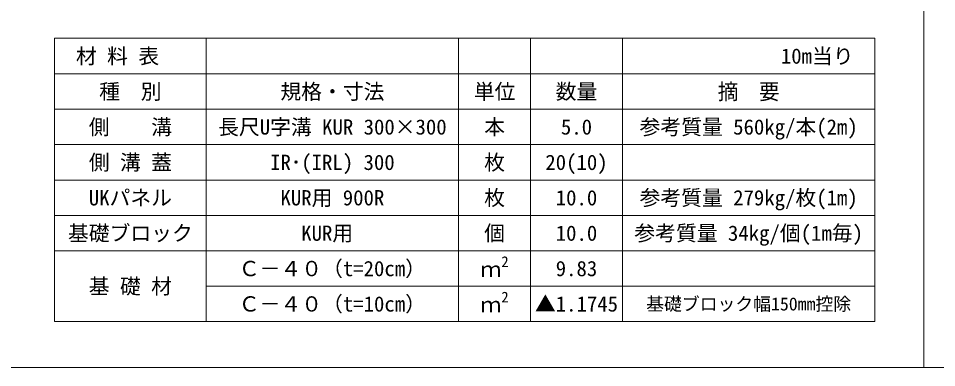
# Model space of a CAD drawing. Units: millimetres at full size, sheet at 1:20; details may follow other scales. Extents: x 201886 to 211886, y 860265 to 873235.
# Drawn here: x 207914 to 209914, y 860265 to 861025 of the extents above; entities that cross this region are included whole.
import ezdxf
from ezdxf.enums import TextEntityAlignment as Align

# ---------------------------------------------------------------- set-up
doc = ezdxf.new("R2010")
doc.units = ezdxf.units.MM
doc.header["$LTSCALE"] = 20
for name, color, linetype, lineweight in [('Defpoints_3', 8, 'Continuous', 0), ('図枠', 5, 'Continuous', 13), ('寸法・材料表', 7, 'Continuous', 13)]:
    doc.layers.add(name, color=color, linetype=linetype, lineweight=lineweight)
doc.styles.add('ＭＳ ゴシック', font='')
doc.styles.add('ＭＳ Ｐゴシック', font='')
doc.styles.get('ＭＳ ゴシック').set_extended_font_data('MS Gothic')
doc.styles.get('ＭＳ Ｐゴシック').set_extended_font_data('MS PGothic')

msp = doc.modelspace()

# ---------------------------------------------------------------- linework, layer by layer
at = {"layer": 'Defpoints_3'}
for p, q in [((207993.03, 860981.65), (209779.67, 860981.65)), ((207993.03, 860981.65), (207993.03, 860904.21)), ((208323.03, 860981.65), (208323.03, 860904.21)), ((208873.03, 860981.65), (208873.03, 860904.21)), ((209029.67, 860981.65), (209029.67, 860904.21)), ((209229.67, 860981.65), (209229.67, 860904.21)), ((209779.67, 860981.65), (209779.67, 860904.21))]:
    msp.add_line(p, q, dxfattribs=at)
at = {"layer": '図枠'}
for p, q in [((209886.35, 863465.21), (209886.35, 860265.21)), ((201886.35, 860265.21), (211886.35, 860265.21))]:
    msp.add_line(p, q, dxfattribs=at)
at = {"layer": '寸法・材料表'}
for p, q in [((207993.03, 860904.21), (209779.67, 860904.21)), ((207993.03, 860904.21), (207993.03, 860365.21)), ((208323.03, 860904.21), (208323.03, 860365.21)), ((208873.03, 860904.21), (208873.03, 860365.21)), ((209029.67, 860904.21), (209029.67, 860365.21)), ((209229.67, 860904.21), (209229.67, 860365.21)), ((209779.67, 860904.21), (209779.67, 860365.21)), ((207993.03, 860827.21), (209779.67, 860827.21)), ((207993.03, 860750.21), (209779.67, 860750.21)), ((207993.03, 860673.21), (209779.67, 860673.21)), ((207993.03, 860596.21), (209779.67, 860596.21)), ((207993.03, 860519.21), (209779.67, 860519.21)), ((208323.03, 860442.21), (209779.67, 860442.21)), ((207993.03, 860365.21), (209779.67, 860365.21))]:
    msp.add_line(p, q, dxfattribs=at)

# ---------------------------------------------------------------- texts
at = {"layer": '寸法・材料表', "style": 'ＭＳ ゴシック'}
msp.add_text('\u3000材 料 表', height=33.23, dxfattribs=at).set_placement((207994.08, 860942.93), align=Align.MIDDLE_LEFT)
msp.add_text('10m当り\u3000', height=33.23, dxfattribs=at).set_placement((209778.61, 860942.93), align=Align.MIDDLE_RIGHT)
for s, height, p in [('種\u3000別', 33.23, (208158.03, 860865.71)), ('規格・寸法', 33.23, (208598.03, 860865.71)), ('単位', 33.23, (208951.35, 860865.71)), ('数量', 33.23, (209129.67, 860865.71)), ('側\u3000\u3000溝', 33.23, (208158.03, 860788.71)), ('長尺U字溝 KUR 300×300', 33.23, (208598.03, 860788.71)), ('本', 33.23, (208951.35, 860788.71)), ('5.0', 33.23, (209129.67, 860788.71)), ('参考質量 560kg/本(2m)', 33.23, (209504.67, 860788.71)), ('側 溝 蓋', 33.23, (208158.03, 860711.71)), ('IR･(IRL) 300', 33.23, (208598.03, 860711.71)), ('枚', 33.23, (208951.35, 860711.71)), ('20(10)', 33.23, (209129.67, 860711.71)), ('UKパネル', 33.23, (208158.03, 860634.71)), ('KUR用 900R', 33.23, (208598.03, 860634.71)), ('枚', 33.23, (208951.35, 860634.71)), ('10.0', 33.23, (209129.67, 860634.71)), ('参考質量 279kg/枚(1m)', 33.23, (209504.67, 860634.71)), ('基礎ブロック', 33.23, (208158.03, 860557.71)), ('KUR用 ', 33.23, (208598.03, 860557.71)), ('個', 33.23, (208951.35, 860557.71)), ('10.0', 33.23, (209129.67, 860557.71)), ('参考質量 34kg/個(1m毎)', 33.23, (209504.67, 860557.71)), ('Ｃ－４０（t=20cm）', 33.23, (208598.03, 860480.71)), ('9.83', 33.23, (209129.67, 860480.71)), ('基 礎 材', 33.23, (208158.03, 860442.21)), ('Ｃ－４０（t=10cm）', 33.23, (208598.03, 860403.71)), ('▲1.1745', 33.23, (209129.67, 860403.71)), ('基礎ブロック幅150mm控除', 28.48, (209504.67, 860403.71))]:
    msp.add_text(s, height=height, dxfattribs=at).set_placement(p, align=Align.MIDDLE_CENTER)
at = {"layer": '寸法・材料表', "style": 'ＭＳ Ｐゴシック', "width": 0.95}
msp.add_text('摘\u3000要', height=34.64, dxfattribs=at).set_placement((209504.67, 860865.71), align=Align.MIDDLE_CENTER)
at = {"layer": '寸法・材料表', "style": 'ＭＳ ゴシック'}
for s, height, p in [('2', 23.26, (208966.08, 860477.1)), ('ｍ', 33.23, (208920.75, 860452.6)), ('2', 23.26, (208966.08, 860400.1)), ('ｍ', 33.23, (208920.75, 860375.6))]:
    msp.add_text(s, height=height, dxfattribs=at).set_placement(p, align=Align.BOTTOM_LEFT)

doc.saveas('drawing.dxf')
